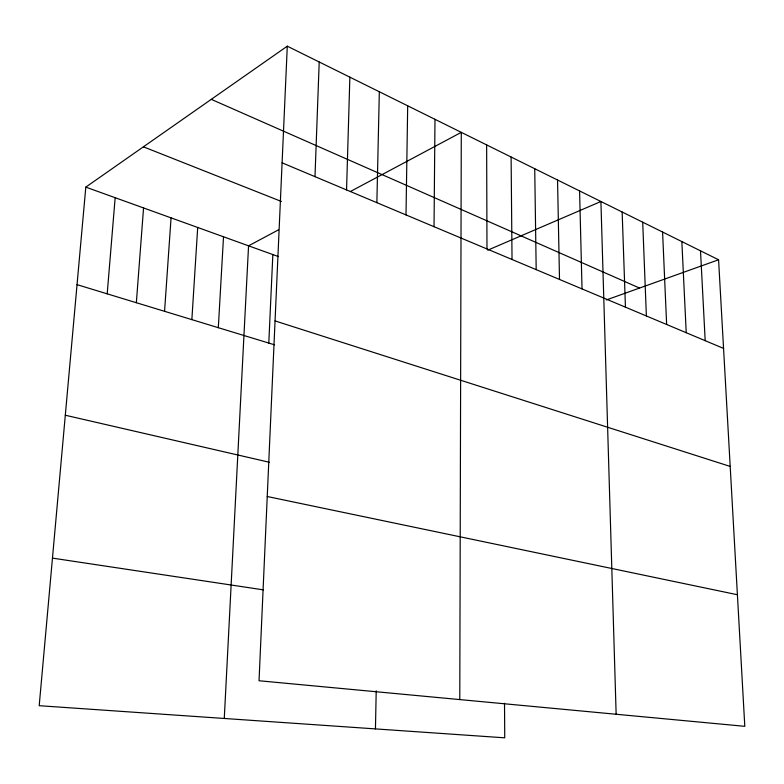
<?xml version="1.0" encoding="UTF-8"?>
<svg xmlns="http://www.w3.org/2000/svg" width="784" height="784" viewBox="0 0 784 784"><rect width="100%" height="100%" fill="white"/><g stroke="black" fill="none" stroke-linecap="round" stroke-linejoin="round"><path stroke-width="1.18" d="M459.777 699.583L461.286 132.349L350.399 191.502M434.032 226.694L434.983 119.325M406.004 214.914L407.69 105.801M375.448 728.895L376.212 690.792M376.869 202.664L379.329 91.767M346.557 189.924L349.86 77.165M314.992 176.655L319.206 61.985M287.287 46.178L259.034 680.747L744.8 726.327L718.575 259.769L287.287 46.178L85.809 187.121L39.2 705.698L504.739 737.822L504.514 703.287M268.794 343.078L272.842 254.584M224.273 718.467L248.557 245.823L278.526 229.83M218.315 327.692L223.518 236.788M191.864 319.637L197.695 227.478M164.562 311.317L171.059 217.874M136.347 302.722L143.56 207.956M107.192 293.843L115.16 197.705M487.746 250.174L600.907 201.498L616.146 714.253M606.326 299.949L718.575 259.769M52.459 558.12L263.375 589.862M267.236 496.507L737.401 594.733M65.307 415.226L269.324 462.256M77.048 284.651L274.537 344.823M275.057 320.921L730.188 466.431M85.809 187.121L278.457 256.603M143.413 146.824L281.446 201.478M282.093 162.827L723.563 348.41M211.278 99.352L639.538 288.061M700.504 250.811L705.188 340.687M681.845 241.58L686.225 332.71M662.588 232.044L666.635 324.478M642.704 222.195L646.379 315.962M622.153 212.013L625.446 307.161M579.582 190.933L582.022 288.904M557.542 180.016L559.502 279.437M534.727 168.717L536.187 269.637M511.109 157.025L512.03 259.484M486.639 144.903L486.982 248.959"/></g></svg>
